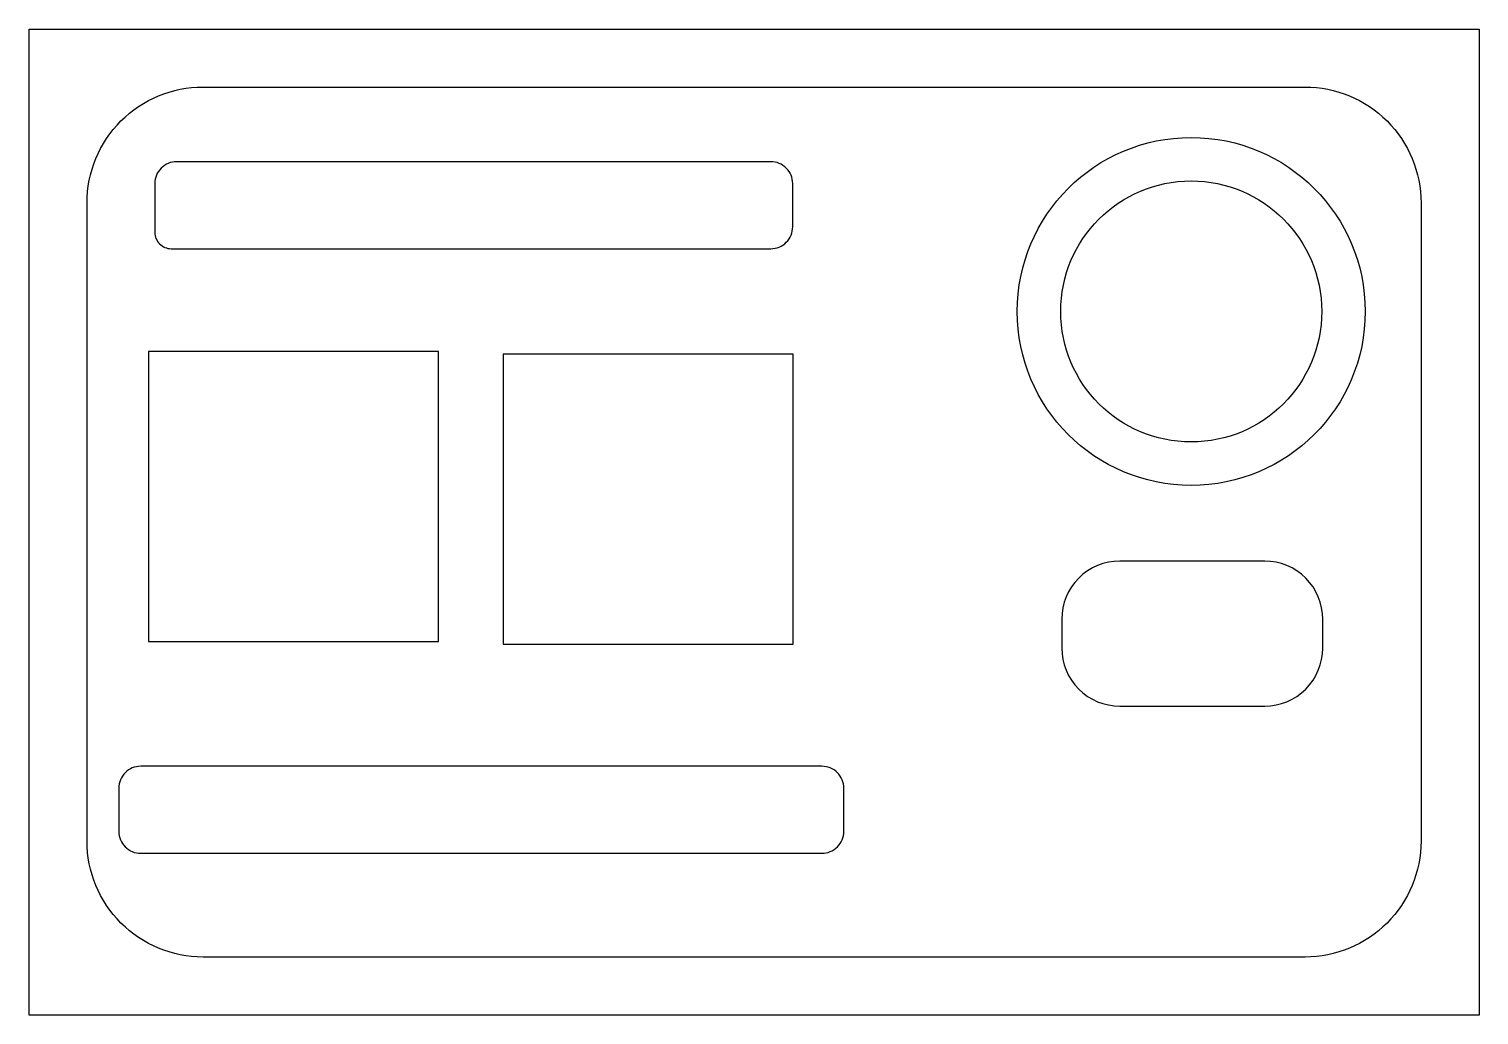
# Model space of a CAD drawing. Header units: inches. Extents: x 0 to 12.5, y 0 to 8.5.
import ezdxf

# ---------------------------------------------------------------- set-up
doc = ezdxf.new("R2010")
doc.units = ezdxf.units.IN
doc.layers.get('0').update_dxf_attribs({"linetype": 'CONTINUOUS'})

msp = doc.modelspace()

# ---------------------------------------------------------------- linework, layer by layer
for points in [[(12.5, 0), (0, 0), (0, 8.5), (12.5, 8.5)], [(3.529, 5.72), (1.029, 5.72), (1.029, 3.22), (3.529, 3.22)], [(6.587, 5.696), (4.087, 5.696), (4.087, 3.196), (6.587, 3.196)]]:
    msp.add_lwpolyline(points, close=True)
for points in [[(11, 0.5), (1.5, 0.5, -0.414214), (0.5, 1.5), (0.5, 7, -0.414214), (1.5, 8), (11, 8, -0.414214), (12, 7), (12, 1.5, -0.414214)], [(6.395, 7.356), (1.273, 7.356, 0.414214), (1.084, 7.167), (1.084, 6.748, 0.414214), (1.226, 6.606), (6.395, 6.606, 0.414214), (6.584, 6.795), (6.584, 7.167, 0.414214)], [(10.653, 3.913), (9.403, 3.913, 0.414214), (8.903, 3.413), (8.903, 3.163, 0.414214), (9.403, 2.663), (10.653, 2.663, 0.414214), (11.153, 3.163), (11.153, 3.413, 0.414214)], [(6.835, 2.144), (0.963, 2.144, 0.414214), (0.774, 1.955), (0.774, 1.583, 0.414214), (0.963, 1.394), (6.835, 1.394, 0.414214), (7.024, 1.583), (7.024, 1.955, 0.414214)]]:
    msp.add_lwpolyline(points, format="xyb", close=True)
for radius in [1.5, 1.125]:
    msp.add_circle((10.019, 6.065), radius)

doc.saveas('drawing.dxf')
